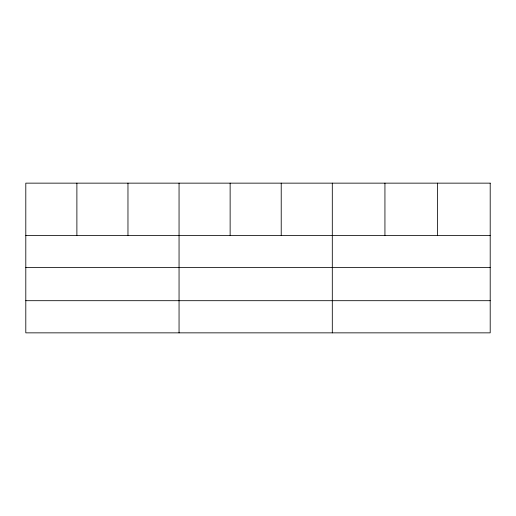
<?xml version="1.0" encoding="UTF-8"?>
<svg xmlns="http://www.w3.org/2000/svg" width="516" height="516" viewBox="0 0 516 516"><rect width="100%" height="100%" fill="white"/><g stroke="black" fill="none" stroke-linecap="round" stroke-linejoin="round"><path stroke-width="0.77" d="M25.8 235.386L490.2 235.386M25.8 267.552L490.2 267.552M25.8 300.693L490.2 300.693M437.568 183.148L437.568 235.386M384.936 183.148L384.936 235.386M332.304 183.148L332.304 332.852M281.22 183.148L281.22 235.386M230.136 183.148L230.136 235.386M179.052 183.148L179.052 332.852M127.968 183.148L127.968 235.386M76.884 183.148L76.884 235.386M490.2 183.148L25.8 183.148L25.8 332.852L490.2 332.852L490.2 183.148"/></g></svg>
